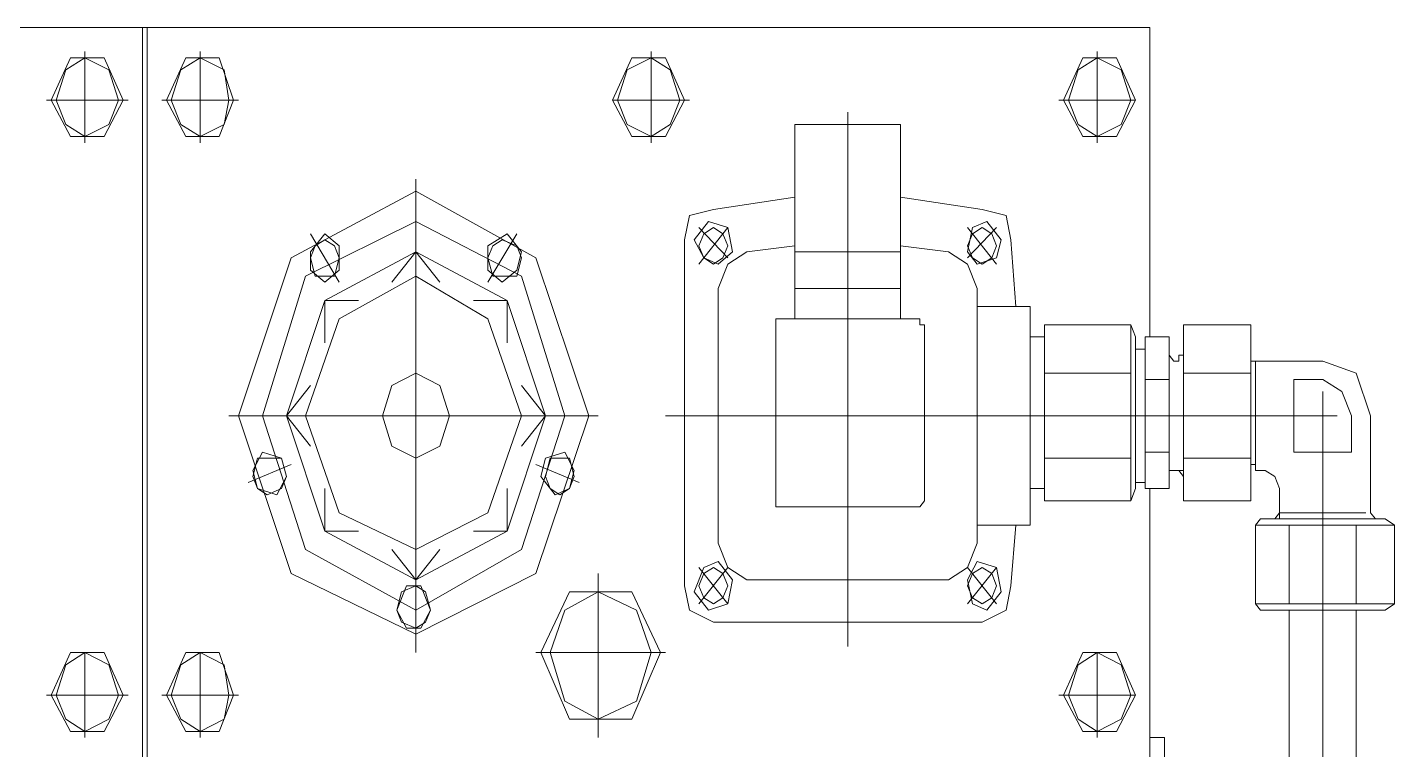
# Model space of a CAD drawing. Header units: inches. Extents: x 2435 to 7572, y 377 to 2555.
# Drawn here: x 3018.6 to 3256.7, y 2424.9 to 2550.6 of the extents above; entities that cross this region are included whole.
import ezdxf

# ---------------------------------------------------------------- set-up
doc = ezdxf.new("R2010")
doc.units = ezdxf.units.IN
doc.header["$MEASUREMENT"] = 0

msp = doc.modelspace()

# ---------------------------------------------------------------- linework, layer by layer
at = {"lineweight": 5}
for p, q in [((2772.98, 2550.62), (3214.12, 2550.62)), ((3038.67, 2326.59), (3038.67, 2550.62)), ((3039.5, 2326.59), (3039.5, 2550.62)), ((3214.12, 2550.62), (3214.12, 2496.73)), ((3028.64, 2530.54), (3028.64, 2546.39)), ((3048.69, 2530.54), (3048.69, 2546.39)), ((3127.23, 2530.54), (3127.23, 2546.39)), ((3204.93, 2530.54), (3204.93, 2546.39)), ((3022.79, 2537.94), (3026.13, 2545.34)), ((3023.63, 2537.94), (3025.3, 2543.22)), ((3025.3, 2543.22), (3028.64, 2545.34)), ((3026.13, 2545.34), (3031.98, 2545.34)), ((3028.64, 2545.34), (3032.82, 2543.22)), ((3031.98, 2545.34), (3035.32, 2537.94)), ((3032.82, 2543.22), (3034.49, 2537.94)), ((3046.19, 2545.34), (3042.84, 2537.94)), ((3043.68, 2537.94), (3045.35, 2543.22)), ((3045.35, 2543.22), (3048.69, 2545.34)), ((3052.03, 2545.34), (3046.19, 2545.34)), ((3048.69, 2545.34), (3052.87, 2543.22)), ((3054.54, 2537.94), (3052.03, 2545.34)), ((3052.87, 2543.22), (3053.71, 2537.94)), ((3123.89, 2545.34), (3120.54, 2537.94)), ((3121.38, 2537.94), (3123.05, 2543.22)), ((3123.05, 2543.22), (3127.23, 2545.34)), ((3129.73, 2545.34), (3123.89, 2545.34)), ((3127.23, 2545.34), (3130.57, 2543.22)), ((3133.08, 2537.94), (3129.73, 2545.34)), ((3130.57, 2543.22), (3132.24, 2537.94)), ((3202.42, 2545.34), (3199.08, 2537.94)), ((3199.92, 2537.94), (3201.59, 2543.22)), ((3201.59, 2543.22), (3204.93, 2545.34)), ((3208.27, 2545.34), (3202.42, 2545.34)), ((3204.93, 2545.34), (3209.11, 2543.22)), ((3211.61, 2537.94), (3208.27, 2545.34)), ((3209.11, 2543.22), (3210.78, 2537.94)), ((3021.96, 2537.94), (3036.16, 2537.94)), ((3026.13, 2531.6), (3022.79, 2537.94)), ((3025.3, 2533.71), (3023.63, 2537.94)), ((3035.32, 2537.94), (3031.98, 2531.6)), ((3034.49, 2537.94), (3032.82, 2533.71)), ((3055.38, 2537.94), (3042.01, 2537.94)), ((3042.84, 2537.94), (3046.19, 2531.6)), ((3045.35, 2533.71), (3043.68, 2537.94)), ((3052.03, 2531.6), (3054.54, 2537.94)), ((3053.71, 2537.94), (3052.87, 2533.71)), ((3120.54, 2537.94), (3123.89, 2531.6)), ((3133.91, 2537.94), (3120.54, 2537.94)), ((3123.05, 2533.71), (3121.38, 2537.94)), ((3129.73, 2531.6), (3133.08, 2537.94)), ((3132.24, 2537.94), (3130.57, 2533.71)), ((3211.61, 2537.94), (3198.25, 2537.94)), ((3199.08, 2537.94), (3202.42, 2531.6)), ((3201.59, 2533.71), (3199.92, 2537.94)), ((3208.27, 2531.6), (3211.61, 2537.94)), ((3210.78, 2537.94), (3209.11, 2533.71)), ((3028.64, 2531.6), (3025.3, 2533.71)), ((3032.82, 2533.71), (3028.64, 2531.6)), ((3048.69, 2531.6), (3045.35, 2533.71)), ((3052.87, 2533.71), (3048.69, 2531.6)), ((3127.23, 2531.6), (3123.05, 2533.71)), ((3130.57, 2533.71), (3127.23, 2531.6)), ((3152.29, 2532.66), (3152.29, 2533.71)), ((3152.29, 2533.71), (3153.13, 2533.71)), ((3153.13, 2533.71), (3169.84, 2533.71)), ((3161.48, 2535.83), (3161.48, 2442.83)), ((3169.84, 2533.71), (3170.67, 2533.71)), ((3170.67, 2533.71), (3170.67, 2532.66)), ((3204.93, 2531.6), (3201.59, 2533.71)), ((3209.11, 2533.71), (3204.93, 2531.6)), ((3031.98, 2531.6), (3026.13, 2531.6)), ((3046.19, 2531.6), (3052.03, 2531.6)), ((3123.89, 2531.6), (3129.73, 2531.6)), ((3152.29, 2499.9), (3152.29, 2532.66)), ((3170.67, 2532.66), (3170.67, 2499.9)), ((3202.42, 2531.6), (3208.27, 2531.6)), ((3086.29, 2524.2), (3086.29, 2441.78)), ((3064.57, 2510.47), (3086.29, 2522.09)), ((3086.29, 2522.09), (3107.18, 2510.47)), ((3138.09, 2518.92), (3152.29, 2521.03)), ((3170.67, 2521.03), (3184.88, 2518.92)), ((3133.08, 2513.64), (3133.91, 2517.86)), ((3133.91, 2517.86), (3138.09, 2518.92)), ((3184.88, 2518.92), (3189.05, 2517.86)), ((3189.05, 2517.86), (3189.89, 2513.64)), ((3067.07, 2507.29), (3086.29, 2516.81)), ((3067.91, 2511.52), (3070.41, 2514.69)), ((3072.92, 2506.24), (3067.91, 2514.69)), ((3070.41, 2514.69), (3072.92, 2512.58)), ((3086.29, 2516.81), (3104.67, 2507.29)), ((3098.82, 2512.58), (3102.16, 2514.69)), ((3103.83, 2514.69), (3098.82, 2506.24)), ((3102.16, 2514.69), (3104.67, 2511.52)), ((3134.75, 2513.64), (3137.25, 2516.81)), ((3140.6, 2515.75), (3135.58, 2509.41)), ((3135.58, 2515.75), (3140.6, 2510.47)), ((3135.58, 2512.58), (3136.42, 2514.69)), ((3136.42, 2514.69), (3138.09, 2515.75)), ((3137.25, 2516.81), (3140.6, 2515.75)), ((3138.09, 2515.75), (3139.76, 2514.69)), ((3139.76, 2514.69), (3140.6, 2512.58)), ((3140.6, 2515.75), (3141.43, 2511.52)), ((3182.37, 2511.52), (3183.21, 2515.75)), ((3187.38, 2509.41), (3182.37, 2515.75)), ((3187.38, 2515.75), (3182.37, 2510.47)), ((3182.37, 2512.58), (3183.21, 2514.69)), ((3183.21, 2515.75), (3185.71, 2516.81)), ((3183.21, 2514.69), (3184.88, 2515.75)), ((3184.88, 2515.75), (3186.55, 2514.69)), ((3185.71, 2516.81), (3188.22, 2513.64)), ((3186.55, 2514.69), (3187.38, 2512.58)), ((3067.91, 2510.47), (3068.74, 2512.58)), ((3068.74, 2512.58), (3070.41, 2513.64)), ((3070.41, 2513.64), (3072.09, 2512.58)), ((3072.09, 2512.58), (3072.92, 2510.47)), ((3072.92, 2512.58), (3072.92, 2508.35)), ((3098.82, 2510.47), (3099.66, 2512.58)), ((3098.82, 2508.35), (3098.82, 2512.58)), ((3099.66, 2512.58), (3101.33, 2513.64)), ((3101.33, 2513.64), (3103.83, 2512.58)), ((3103.83, 2512.58), (3104.67, 2510.47)), ((3133.08, 2453.4), (3133.08, 2513.64)), ((3136.42, 2510.47), (3134.75, 2513.64)), ((3136.42, 2510.47), (3135.58, 2512.58)), ((3140.6, 2512.58), (3139.76, 2510.47)), ((3143.94, 2511.52), (3152.29, 2512.58)), ((3170.67, 2512.58), (3179.03, 2511.52)), ((3183.21, 2510.47), (3182.37, 2512.58)), ((3187.38, 2512.58), (3186.55, 2510.47)), ((3188.22, 2513.64), (3187.38, 2510.47)), ((3189.89, 2513.64), (3190.73, 2502.01)), ((3055.38, 2482.99), (3064.57, 2510.47)), ((3067.91, 2508.35), (3067.91, 2511.52)), ((3068.74, 2507.29), (3067.91, 2510.47)), ((3070.41, 2503.07), (3086.29, 2511.52)), ((3072.92, 2510.47), (3072.09, 2507.29)), ((3082.11, 2506.24), (3086.29, 2511.52)), ((3086.29, 2511.52), (3102.16, 2503.07)), ((3086.29, 2511.52), (3090.47, 2506.24)), ((3099.66, 2507.29), (3098.82, 2510.47)), ((3104.67, 2511.52), (3103.83, 2508.35)), ((3104.67, 2510.47), (3103.83, 2507.29)), ((3107.18, 2510.47), (3116.37, 2482.99)), ((3138.93, 2509.41), (3136.42, 2510.47)), ((3138.09, 2509.41), (3136.42, 2510.47)), ((3139.76, 2510.47), (3138.09, 2509.41)), ((3141.43, 2511.52), (3138.93, 2509.41)), ((3140.6, 2509.41), (3143.94, 2511.52)), ((3170.67, 2511.52), (3152.29, 2511.52)), ((3179.03, 2511.52), (3182.37, 2509.41)), ((3184.04, 2509.41), (3182.37, 2511.52)), ((3184.88, 2509.41), (3183.21, 2510.47)), ((3187.38, 2510.47), (3184.04, 2509.41)), ((3186.55, 2510.47), (3184.88, 2509.41)), ((3070.41, 2506.24), (3067.91, 2508.35)), ((3072.92, 2508.35), (3070.41, 2506.24)), ((3101.33, 2506.24), (3098.82, 2508.35)), ((3103.83, 2508.35), (3101.33, 2506.24)), ((3138.93, 2505.18), (3140.6, 2509.41)), ((3182.37, 2509.41), (3184.04, 2505.18)), ((3059.55, 2482.99), (3067.07, 2507.29)), ((3072.09, 2507.29), (3068.74, 2507.29)), ((3072.92, 2499.9), (3086.29, 2507.29)), ((3086.29, 2507.29), (3098.82, 2499.9)), ((3103.83, 2507.29), (3099.66, 2507.29)), ((3104.67, 2507.29), (3112.19, 2482.99)), ((3138.93, 2460.8), (3138.93, 2505.18)), ((3170.67, 2505.18), (3152.29, 2505.18)), ((3184.04, 2505.18), (3184.04, 2460.8)), ((3063.73, 2482.99), (3070.41, 2503.07)), ((3070.41, 2495.67), (3070.41, 2503.07)), ((3070.41, 2503.07), (3076.26, 2503.07)), ((3096.32, 2503.07), (3102.16, 2503.07)), ((3102.16, 2503.07), (3108.85, 2482.99)), ((3102.16, 2503.07), (3102.16, 2495.67)), ((3184.04, 2502.01), (3193.23, 2502.01)), ((3193.23, 2502.01), (3193.23, 2463.97)), ((3067.07, 2482.99), (3072.92, 2499.9)), ((3098.82, 2499.9), (3104.67, 2482.99)), ((3148.95, 2498.84), (3148.95, 2499.9)), ((3148.95, 2499.9), (3174.02, 2499.9)), ((3148.95, 2468.2), (3148.95, 2498.84)), ((3170.67, 2499.9), (3152.29, 2499.9)), ((3174.02, 2499.9), (3174.02, 2498.84)), ((3174.02, 2498.84), (3174.85, 2498.84)), ((3174.85, 2498.84), (3174.85, 2468.2)), ((3195.74, 2468.2), (3195.74, 2498.84)), ((3210.78, 2498.84), (3195.74, 2498.84)), ((3195.74, 2498.84), (3195.74, 2470.31)), ((3210.78, 2498.84), (3210.78, 2490.39)), ((3211.61, 2496.73), (3210.78, 2498.84)), ((3219.97, 2468.2), (3219.97, 2498.84)), ((3231.66, 2498.84), (3219.97, 2498.84)), ((3219.97, 2498.84), (3219.97, 2470.31)), ((3231.66, 2498.84), (3231.66, 2490.39)), ((3231.66, 2468.2), (3231.66, 2498.84)), ((3195.74, 2496.73), (3193.23, 2496.73)), ((3193.23, 2496.73), (3193.23, 2470.31)), ((3211.61, 2470.31), (3211.61, 2496.73)), ((3213.28, 2470.31), (3213.28, 2496.73)), ((3217.46, 2496.73), (3213.28, 2496.73)), ((3213.28, 2496.73), (3213.28, 2471.37)), ((3217.46, 2496.73), (3217.46, 2489.33)), ((3217.46, 2470.31), (3217.46, 2496.73)), ((3213.28, 2494.61), (3211.61, 2494.61)), ((3211.61, 2494.61), (3211.61, 2471.37)), ((3218.3, 2492.5), (3217.46, 2493.56)), ((3219.97, 2493.56), (3219.13, 2493.56)), ((3219.13, 2493.56), (3219.13, 2492.5)), ((3219.13, 2493.56), (3219.97, 2493.56)), ((3219.13, 2492.5), (3218.3, 2492.5)), ((3232.5, 2492.5), (3231.66, 2492.5)), ((3232.5, 2473.48), (3232.5, 2492.5)), ((3232.5, 2492.5), (3244.2, 2492.5)), ((3244.2, 2492.5), (3250.05, 2490.39)), ((3082.11, 2488.27), (3086.29, 2490.39)), ((3086.29, 2490.39), (3090.47, 2488.27)), ((3210.78, 2490.39), (3195.74, 2490.39)), ((3210.78, 2490.39), (3210.78, 2475.59)), ((3217.46, 2489.33), (3213.28, 2489.33)), ((3217.46, 2489.33), (3217.46, 2476.65)), ((3231.66, 2490.39), (3219.97, 2490.39)), ((3231.66, 2490.39), (3231.66, 2475.59)), ((3239.18, 2476.65), (3239.18, 2489.33)), ((3239.18, 2489.33), (3244.2, 2489.33)), ((3244.2, 2489.33), (3247.54, 2487.22)), ((3250.05, 2490.39), (3252.55, 2482.99)), ((3063.73, 2482.99), (3067.91, 2488.27)), ((3080.44, 2482.99), (3082.11, 2488.27)), ((3090.47, 2488.27), (3092.14, 2482.99)), ((3104.67, 2488.27), (3108.85, 2482.99)), ((3244.2, 2487.22), (3244.2, 2335.05)), ((3247.54, 2487.22), (3249.21, 2482.99)), ((3053.71, 2482.99), (3118.04, 2482.99)), ((3064.57, 2455.51), (3055.38, 2482.99)), ((3067.07, 2459.74), (3059.55, 2482.99)), ((3070.41, 2462.91), (3063.73, 2482.99)), ((3067.91, 2477.71), (3063.73, 2482.99)), ((3072.92, 2466.08), (3067.07, 2482.99)), ((3082.11, 2477.71), (3080.44, 2482.99)), ((3092.14, 2482.99), (3090.47, 2477.71)), ((3104.67, 2482.99), (3098.82, 2466.08)), ((3108.85, 2482.99), (3102.16, 2462.91)), ((3112.19, 2482.99), (3104.67, 2459.74)), ((3108.85, 2482.99), (3104.67, 2477.71)), ((3116.37, 2482.99), (3107.18, 2455.51)), ((3129.73, 2482.99), (3246.7, 2482.99)), ((3249.21, 2482.99), (3249.21, 2476.65)), ((3252.55, 2482.99), (3252.55, 2466.08)), ((3057.88, 2473.48), (3059.55, 2476.65)), ((3059.55, 2476.65), (3062.9, 2475.59)), ((3086.29, 2475.59), (3082.11, 2477.71)), ((3090.47, 2477.71), (3086.29, 2475.59)), ((3108.85, 2475.59), (3112.19, 2476.65)), ((3112.19, 2476.65), (3113.86, 2473.48)), ((3217.46, 2476.65), (3213.28, 2476.65)), ((3217.46, 2476.65), (3217.46, 2470.31)), ((3249.21, 2476.65), (3239.18, 2476.65)), ((3057.05, 2471.37), (3064.57, 2474.54)), ((3057.88, 2472.42), (3058.72, 2475.59)), ((3058.72, 2475.59), (3062.9, 2475.59)), ((3062.9, 2475.59), (3063.73, 2472.42)), ((3062.9, 2475.59), (3063.73, 2472.42)), ((3114.7, 2471.37), (3107.18, 2474.54)), ((3108.01, 2472.42), (3108.85, 2475.59)), ((3108.85, 2472.42), (3109.68, 2475.59)), ((3109.68, 2475.59), (3113.03, 2475.59)), ((3113.03, 2475.59), (3113.86, 2472.42)), ((3210.78, 2475.59), (3195.74, 2475.59)), ((3210.78, 2475.59), (3210.78, 2468.2)), ((3231.66, 2475.59), (3219.97, 2475.59)), ((3231.66, 2475.59), (3231.66, 2468.2)), ((3232.5, 2474.54), (3231.66, 2474.54)), ((3058.72, 2470.31), (3057.88, 2473.48)), ((3058.72, 2470.31), (3057.88, 2472.42)), ((3063.73, 2472.42), (3062.06, 2469.25)), ((3063.73, 2472.42), (3062.9, 2470.31)), ((3110.52, 2469.25), (3108.01, 2472.42)), ((3109.68, 2470.31), (3108.85, 2472.42)), ((3113.86, 2473.48), (3113.03, 2470.31)), ((3113.86, 2472.42), (3113.03, 2470.31)), ((3217.46, 2472.42), (3217.46, 2473.48)), ((3217.46, 2473.48), (3218.3, 2473.48)), ((3218.3, 2473.48), (3219.13, 2473.48)), ((3219.13, 2473.48), (3219.97, 2473.48)), ((3219.13, 2473.48), (3219.97, 2472.42)), ((3234.17, 2473.48), (3232.5, 2473.48)), ((3235.84, 2472.42), (3234.17, 2473.48)), ((3236.68, 2470.31), (3235.84, 2472.42)), ((3062.06, 2469.25), (3058.72, 2470.31)), ((3060.39, 2469.25), (3058.72, 2470.31)), ((3062.9, 2470.31), (3060.39, 2469.25)), ((3070.41, 2462.91), (3070.41, 2470.31)), ((3102.16, 2470.31), (3102.16, 2462.91)), ((3111.35, 2469.25), (3109.68, 2470.31)), ((3113.03, 2470.31), (3110.52, 2469.25)), ((3113.03, 2470.31), (3111.35, 2469.25)), ((3193.23, 2470.31), (3195.74, 2470.31)), ((3195.74, 2470.31), (3195.74, 2468.2)), ((3210.78, 2468.2), (3211.61, 2470.31)), ((3211.61, 2471.37), (3213.28, 2471.37)), ((3213.28, 2471.37), (3213.28, 2470.31)), ((3213.28, 2470.31), (3217.46, 2470.31)), ((3214.12, 2470.31), (3214.12, 2332.93)), ((3219.97, 2470.31), (3219.97, 2468.2)), ((3236.68, 2466.08), (3236.68, 2470.31)), ((3148.95, 2467.14), (3148.95, 2468.2)), ((3174.02, 2467.14), (3148.95, 2467.14)), ((3174.85, 2468.2), (3174.02, 2467.14)), ((3195.74, 2468.2), (3210.78, 2468.2)), ((3219.97, 2468.2), (3231.66, 2468.2)), ((3086.29, 2459.74), (3072.92, 2466.08)), ((3098.82, 2466.08), (3086.29, 2459.74)), ((3233.34, 2465.03), (3232.5, 2463.97)), ((3255.06, 2465.03), (3233.34, 2465.03)), ((3235.84, 2465.03), (3236.68, 2466.08)), ((3253.39, 2465.03), (3235.84, 2465.03)), ((3251.72, 2466.08), (3236.68, 2466.08)), ((3236.68, 2466.08), (3236.68, 2465.03)), ((3236.68, 2465.03), (3236.68, 2466.08)), ((3252.55, 2466.08), (3253.39, 2465.03)), ((3256.73, 2463.97), (3255.06, 2465.03)), ((3086.29, 2454.46), (3070.41, 2462.91)), ((3076.26, 2462.91), (3070.41, 2462.91)), ((3102.16, 2462.91), (3086.29, 2454.46)), ((3102.16, 2462.91), (3096.32, 2462.91)), ((3193.23, 2463.97), (3184.04, 2463.97)), ((3190.73, 2463.97), (3189.89, 2453.4)), ((3232.5, 2463.97), (3232.5, 2450.23)), ((3232.5, 2463.97), (3238.35, 2463.97)), ((3250.05, 2463.97), (3238.35, 2463.97)), ((3238.35, 2463.97), (3238.35, 2450.23)), ((3256.73, 2463.97), (3250.05, 2463.97)), ((3250.05, 2463.97), (3250.05, 2450.23)), ((3256.73, 2450.23), (3256.73, 2463.97)), ((3086.29, 2449.17), (3067.07, 2459.74)), ((3086.29, 2454.46), (3082.11, 2459.74)), ((3104.67, 2459.74), (3086.29, 2449.17)), ((3090.47, 2459.74), (3086.29, 2454.46)), ((3140.6, 2456.57), (3138.93, 2460.8)), ((3184.04, 2460.8), (3182.37, 2456.57)), ((3136.42, 2456.57), (3138.93, 2457.63)), ((3138.93, 2457.63), (3141.43, 2454.46)), ((3182.37, 2454.46), (3184.04, 2457.63)), ((3184.04, 2457.63), (3187.38, 2456.57)), ((3086.29, 2444.95), (3064.57, 2455.51)), ((3107.18, 2455.51), (3086.29, 2444.95)), ((3118.04, 2426.98), (3118.04, 2455.51)), ((3134.75, 2452.34), (3136.42, 2456.57)), ((3135.58, 2456.57), (3140.6, 2450.23)), ((3135.58, 2450.23), (3140.6, 2456.57)), ((3135.58, 2453.4), (3136.42, 2455.51)), ((3136.42, 2455.51), (3138.09, 2456.57)), ((3138.09, 2456.57), (3139.76, 2455.51)), ((3139.76, 2455.51), (3140.6, 2453.4)), ((3143.94, 2454.46), (3140.6, 2456.57)), ((3182.37, 2456.57), (3179.03, 2454.46)), ((3182.37, 2450.23), (3187.38, 2456.57)), ((3187.38, 2450.23), (3182.37, 2456.57)), ((3182.37, 2453.4), (3183.21, 2455.51)), ((3183.21, 2455.51), (3184.88, 2456.57)), ((3184.88, 2456.57), (3186.55, 2455.51)), ((3186.55, 2455.51), (3187.38, 2453.4)), ((3187.38, 2456.57), (3188.22, 2452.34)), ((3082.95, 2449.17), (3084.62, 2453.4)), ((3083.78, 2452.34), (3086.29, 2453.4)), ((3084.62, 2453.4), (3087.12, 2453.4)), ((3086.29, 2453.4), (3087.96, 2452.34)), ((3087.12, 2453.4), (3088.8, 2449.17)), ((3133.91, 2449.17), (3133.08, 2453.4)), ((3136.42, 2451.29), (3135.58, 2453.4)), ((3140.6, 2453.4), (3139.76, 2451.29)), ((3141.43, 2454.46), (3140.6, 2450.23)), ((3179.03, 2454.46), (3143.94, 2454.46)), ((3183.21, 2450.23), (3182.37, 2454.46)), ((3183.21, 2451.29), (3182.37, 2453.4)), ((3187.38, 2453.4), (3186.55, 2451.29)), ((3189.89, 2453.4), (3189.05, 2449.17)), ((3082.95, 2449.17), (3083.78, 2452.34)), ((3087.96, 2452.34), (3088.8, 2449.17)), ((3108.01, 2441.78), (3113.03, 2452.34)), ((3112.19, 2449.17), (3118.04, 2452.34)), ((3113.03, 2452.34), (3123.89, 2452.34)), ((3118.04, 2452.34), (3124.72, 2449.17)), ((3123.89, 2452.34), (3128.9, 2441.78)), ((3137.25, 2449.17), (3134.75, 2452.34)), ((3138.09, 2450.23), (3136.42, 2451.29)), ((3140.6, 2450.23), (3137.25, 2449.17)), ((3139.76, 2451.29), (3138.09, 2450.23)), ((3184.88, 2450.23), (3183.21, 2451.29)), ((3185.71, 2449.17), (3183.21, 2450.23)), ((3186.55, 2451.29), (3184.88, 2450.23)), ((3188.22, 2452.34), (3185.71, 2449.17)), ((3232.5, 2450.23), (3233.34, 2449.17)), ((3256.73, 2450.23), (3232.5, 2450.23)), ((3255.06, 2449.17), (3256.73, 2450.23)), ((3083.78, 2447.06), (3082.95, 2449.17)), ((3084.62, 2446), (3082.95, 2449.17)), ((3088.8, 2449.17), (3087.12, 2446)), ((3088.8, 2449.17), (3087.96, 2447.06)), ((3109.68, 2441.78), (3112.19, 2449.17)), ((3124.72, 2449.17), (3127.23, 2441.78)), ((3138.09, 2447.06), (3133.91, 2449.17)), ((3189.05, 2449.17), (3184.88, 2447.06)), ((3233.34, 2449.17), (3255.06, 2449.17)), ((3238.35, 2449.17), (3238.35, 2335.05)), ((3250.05, 2449.17), (3250.05, 2335.05)), ((3086.29, 2446), (3083.78, 2447.06)), ((3087.12, 2446), (3084.62, 2446)), ((3087.96, 2447.06), (3086.29, 2446)), ((3184.88, 2447.06), (3138.09, 2447.06)), ((3022.79, 2434.38), (3026.13, 2441.78)), ((3025.3, 2439.66), (3028.64, 2441.78)), ((3026.13, 2441.78), (3031.98, 2441.78)), ((3028.64, 2426.98), (3028.64, 2441.78)), ((3028.64, 2441.78), (3032.82, 2439.66)), ((3031.98, 2441.78), (3035.32, 2434.38)), ((3046.19, 2441.78), (3042.84, 2434.38)), ((3045.35, 2439.66), (3048.69, 2441.78)), ((3052.03, 2441.78), (3046.19, 2441.78)), ((3048.69, 2426.98), (3048.69, 2441.78)), ((3048.69, 2441.78), (3052.87, 2439.66)), ((3054.54, 2434.38), (3052.03, 2441.78)), ((3129.73, 2441.78), (3107.18, 2441.78)), ((3113.03, 2430.15), (3108.01, 2441.78)), ((3112.19, 2433.32), (3109.68, 2441.78)), ((3128.9, 2441.78), (3123.89, 2430.15)), ((3127.23, 2441.78), (3124.72, 2433.32)), ((3202.42, 2441.78), (3199.08, 2434.38)), ((3201.59, 2439.66), (3204.93, 2441.78)), ((3208.27, 2441.78), (3202.42, 2441.78)), ((3204.93, 2426.98), (3204.93, 2441.78)), ((3204.93, 2441.78), (3209.11, 2439.66)), ((3211.61, 2434.38), (3208.27, 2441.78)), ((3023.63, 2434.38), (3025.3, 2439.66)), ((3032.82, 2439.66), (3034.49, 2434.38)), ((3043.68, 2434.38), (3045.35, 2439.66)), ((3052.87, 2439.66), (3053.71, 2434.38)), ((3199.92, 2434.38), (3201.59, 2439.66)), ((3209.11, 2439.66), (3210.78, 2434.38)), ((3021.96, 2434.38), (3036.16, 2434.38)), ((3026.13, 2428.04), (3022.79, 2434.38)), ((3025.3, 2430.15), (3023.63, 2434.38)), ((3035.32, 2434.38), (3031.98, 2428.04)), ((3034.49, 2434.38), (3032.82, 2430.15)), ((3055.38, 2434.38), (3042.01, 2434.38)), ((3042.84, 2434.38), (3046.19, 2428.04)), ((3045.35, 2430.15), (3043.68, 2434.38)), ((3052.03, 2428.04), (3054.54, 2434.38)), ((3053.71, 2434.38), (3052.87, 2430.15)), ((3211.61, 2434.38), (3198.25, 2434.38)), ((3199.08, 2434.38), (3202.42, 2428.04)), ((3201.59, 2430.15), (3199.92, 2434.38)), ((3208.27, 2428.04), (3211.61, 2434.38)), ((3210.78, 2434.38), (3209.11, 2430.15)), ((3118.04, 2430.15), (3112.19, 2433.32)), ((3124.72, 2433.32), (3118.04, 2430.15)), ((3028.64, 2428.04), (3025.3, 2430.15)), ((3032.82, 2430.15), (3028.64, 2428.04)), ((3048.69, 2428.04), (3045.35, 2430.15)), ((3052.87, 2430.15), (3048.69, 2428.04)), ((3123.89, 2430.15), (3113.03, 2430.15)), ((3204.93, 2428.04), (3201.59, 2430.15)), ((3209.11, 2430.15), (3204.93, 2428.04)), ((3031.98, 2428.04), (3026.13, 2428.04)), ((3046.19, 2428.04), (3052.03, 2428.04)), ((3202.42, 2428.04), (3208.27, 2428.04)), ((3216.63, 2426.98), (3214.12, 2426.98)), ((3216.63, 2338.22), (3216.63, 2426.98))]:
    msp.add_line(p, q, dxfattribs=at)

doc.saveas('drawing.dxf')
